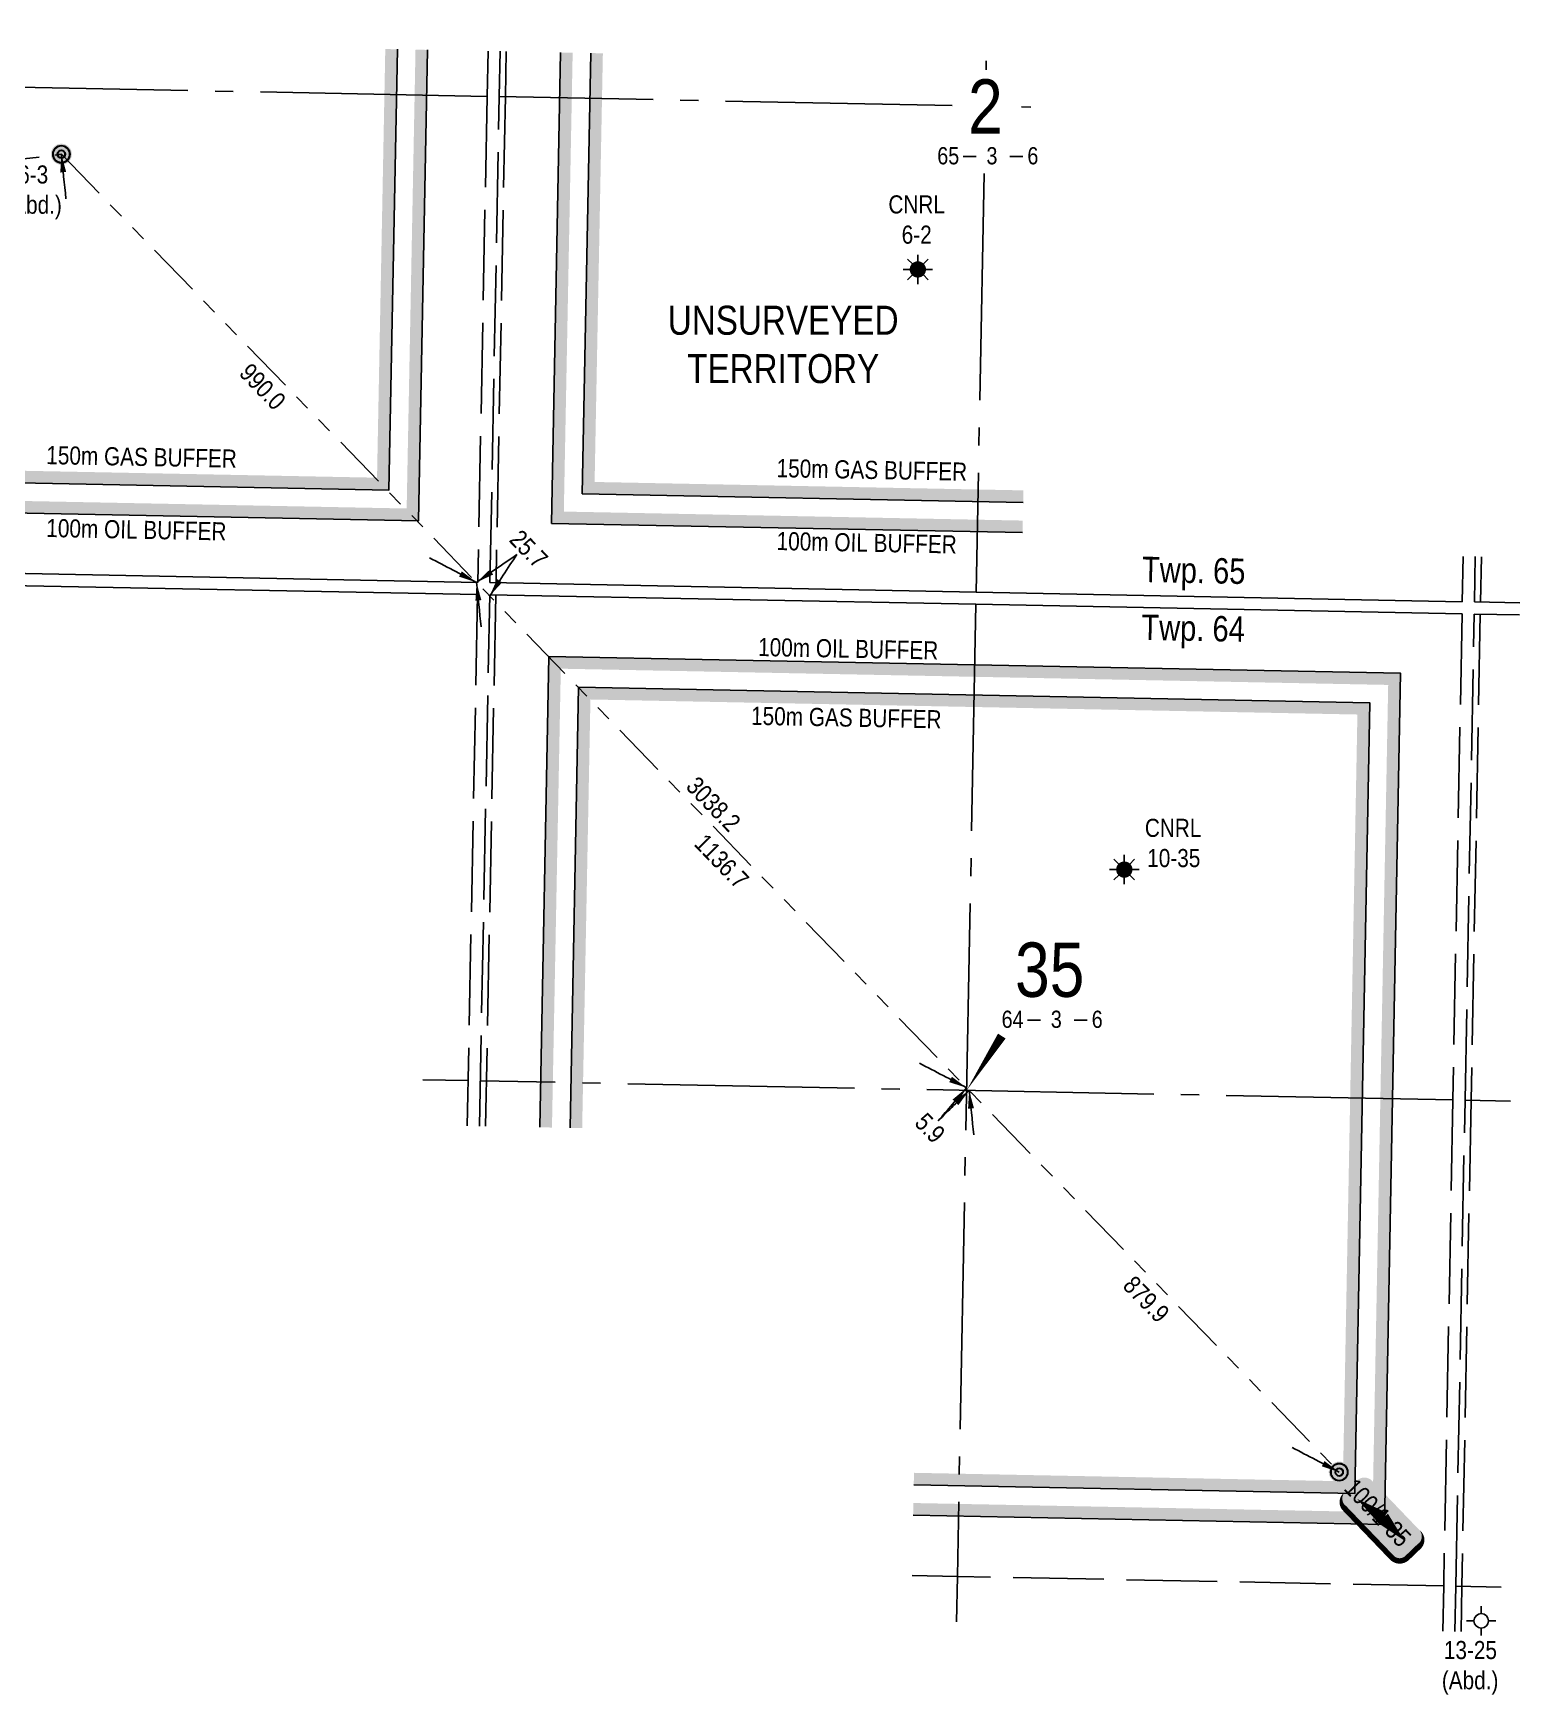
# Model space of a CAD drawing. Extents: x 408473 to 428843, y 6046006 to 6059852.
# Drawn here: x 424240 to 425060, y 6046222 to 6047138 of the extents above; entities that cross this region are included whole.
import ezdxf
from ezdxf.enums import TextEntityAlignment as Align

# ---------------------------------------------------------------- set-up
doc = ezdxf.new("R2010")
doc.units = 0
doc.header["$LTSCALE"] = 5
for name, pattern in [('foc-DRILLPATH', [14.75, 6, -1.75, 1.75, -1.75, 1.75, -1.75]), ('foc-QUARTERLINE', [33, 25, -3, 2, -3]), ('foc-UNSURVEYED', [12.5, 10, -2.5])]:
    doc.linetypes.add(name, pattern=pattern)
for name, color, linetype in [('10', 1, 'Continuous'), ('9', 3, 'Continuous'), ('ABADATA-DRILL-T', 8, 'Continuous'), ('AS-TARGET-GAS', 182, 'Continuous'), ('AS-TARGET-GAS-H', 181, 'Continuous'), ('AS-TARGET-OIL', 146, 'Continuous'), ('AS-TARGET-OIL-H', 131, 'Continuous'), ('D-TXT', 6, 'Continuous'), ('F-WS-S', 190, 'Continuous'), ('L-BD', 7, 'Continuous'), ('L-MON', 1, 'Continuous'), ('L-SEC', 7, 'Continuous'), ('L-SECLBL', 7, 'Continuous'), ('L-SECQ', 8, 'foc-QUARTERLINE'), ('L-SECU', 7, 'Continuous'), ('L-UNS-T', 3, 'Continuous'), ('L-USEC', 7, 'foc-UNSURVEYED'), ('P-BUFFER-PURPLE-T', 187, 'Continuous'), ('P-PDRILLPATH', 12, 'foc-DRILLPATH')]:
    doc.layers.add(name, color=color, linetype=linetype)
doc.layers.add('F-WS-T', color=190, linetype='Continuous', lineweight=9)
doc.styles.add('80', font='ARIALN.TTF', dxfattribs={"height": 10})
doc.styles.add('80CG', font='ARIALN.TTF', dxfattribs={"height": 10})
doc.styles.add('80L', font='ARIALN.TTF', dxfattribs={"height": 10})
doc.styles.add('SIMPLEX', font='ARIALN.TTF')
doc.dimstyles.new('Compass 5 000', dxfattribs={"dimscale": 5, "dimtxt": 9, "dimasz": 2, "dimexe": 0.2, "dimexo": 0.0625, "dimgap": 0.5, "dimtad": 0, "dimtih": 1, "dimtoh": 1, "dimzin": 0, "dimdsep": 46, "dimtxsty": '80CG', "dimcen": 0.1, "dimse1": 1, "dimse2": 1, "dimclrd": 256, "dimclrt": 256, "dimaunit": 1, "dimadec": 4, "dimazin": 0, "dimtfac": 0.06, "dimtofl": 0, "dimtmove": 0, "dimatfit": 1, "dimfxl": 0.2, "dimtolj": 1, "dimtzin": 0, "dimlwd": -1, "dimarcsym": 0})

# ---------------------------------------------------------------- blocks, each defined once
blk = doc.blocks.new('L-SECLBL')
at = {"layer": '9', "color": 7}
for p, q in [((-5.08, -27.83), (-12.29, -27.83)), ((20.7, -27.83), (13.5, -27.83))]:
    blk.add_line(p, q, dxfattribs=at)
at = {"layer": '10', "color": 2, "style": 'SIMPLEX'}
blk.add_attdef('SEC', text='', height=30, dxfattribs=at).set_placement((0, 0), align=Align.MIDDLE)
at = {"layer": '10', "color": 5, "style": '80L'}
blk.add_attdef('TWP', text='', height=9.5, dxfattribs=at).set_placement((-14.43, -27.37), align=Align.MIDDLE_RIGHT)
blk.add_attdef('RGE', text='', height=9.5, dxfattribs=at).set_placement((3.62, -27.37), align=Align.MIDDLE_CENTER)
blk.add_attdef('MER', text='', height=9.5, dxfattribs=at).set_placement((23.17, -27.37), align=Align.MIDDLE_LEFT)
blk = doc.blocks.new('GAS')
h = blk.add_hatch(color=255)
h.dxf.hatch_style = 1
edge = h.paths.add_edge_path()
edge.add_arc((0, 0), 0.9, 0, 360)
for p, q in [((-0.81, 0), (-1.62, 0)), ((-0.57, 0.57), (-1.14, 1.14)), ((0, 0.81), (0, 1.62)), ((0.57, 0.57), (1.14, 1.14)), ((1.62, 0), (0.81, 0)), ((-0.57, -0.57), (-1.14, -1.14)), ((0, -0.81), (0, -1.62)), ((1.14, -1.14), (0.57, -0.57))]:
    blk.add_line(p, q)
blk.add_circle((0, 0), 0.8)
blk = doc.blocks.new('GABD')
for p, q in [((-0.81, 0), (-1.62, 0)), ((0, 0.81), (0, 1.62)), ((1.62, 0), (0.81, 0)), ((0, -0.81), (0, -1.62))]:
    blk.add_line(p, q)
blk.add_circle((0, 0), 0.8)
blk = doc.blocks.new('plbh')
at = {"layer": 'L-MON'}
h = blk.add_hatch(color=255, dxfattribs=at)
h.dxf.hatch_style = 1
edge = h.paths.add_edge_path()
edge.add_arc((0, 0), 1.16, 0, 360)
h = blk.add_hatch(color=256, dxfattribs=at)
h.dxf.hatch_style = 1
h.paths.add_polyline_path([(0.96, 0, 1), (-0.96, 0, 1)])
h.paths.add_polyline_path([(0.91, 0, 1), (-0.91, 0, 1)], flags=16)
h.paths.add_polyline_path([(0.45, 0, -1), (-0.45, 0, -1)], flags=0)
h = blk.add_hatch(color=256, dxfattribs=at)
h.dxf.hatch_style = 1
h.paths.add_polyline_path([(0.45, 0, 1), (-0.45, 0, 1)])
h.paths.add_polyline_path([(0.4, 0, 1), (-0.4, 0, 1)], flags=16)
at = {"layer": 'L-MON', "color": 240}
for radius in [0.96, 0.91, 0.45, 0.4]:
    blk.add_circle((0, 0), radius, dxfattribs=at)
blk = doc.blocks.new('*U124')
h = blk.add_hatch(color=255)
edge = h.paths.add_edge_path()
edge.add_line((-19, -11.5), (19, -11.5))
edge.add_arc((19, -5.5), 6, 270, 360)
edge.add_line((25, -5.5), (25, 4))
edge.add_arc((19, 4), 6, 0, 90)
edge.add_line((19, 10), (-19, 10))
edge.add_arc((-19, 4), 6, 90, 180)
edge.add_line((-25, 4), (-25, -5.5))
edge.add_arc((-19, -5.5), 6, 180, 270)
at = {"color": 1, "flags": 128}
blk.add_lwpolyline([(-19, -11.5, 3, 3, 0), (19, -11.5, 3, 3, 0.414214), (25, -5.5, 3, 3, 0), (25, 4, 3, 0, 0.414214), (19, 10, 0, 0, 0), (-19, 10, 0, 0, 0.414214), (-25, 4, 0, 0, 0), (-25, -5.5, 0, 3, 0.414214)], format="xyseb", close=True, dxfattribs=at)
for points in [[(-17.63, -2.9, 0, 7.5, 0), (0, 0, 0, 0, 0)], [(17.05, 0, 0, 7.5, 0), (0, 0, 0, 0, 0)]]:
    blk.add_lwpolyline(points, format="xyseb", dxfattribs=at)
at = {"color": 1, "style": '80'}
blk.add_attdef('ENTER_TEXT_001', (-26.85, -4.92), '', height=10, dxfattribs=at)

msp = doc.modelspace()

# ---------------------------------------------------------------- hatches: boundary and pattern name
at = {"layer": 'AS-TARGET-GAS-H'}
h = msp.add_hatch(color=256, dxfattribs=at)
h.dxf.hatch_style = 1
h.paths.add_polyline_path([(424440.853, 6047129.477), (424434.187, 6047129.608), (424429.636, 6046893.198), (424006.812, 6046901.489), (424011.447, 6047137.88), (424004.781, 6047138.011), (424000.015, 6046894.954), (424436.173, 6046886.402)])
h = msp.add_hatch(color=256, dxfattribs=at)
h.dxf.hatch_style = 1
h.paths.add_polyline_path([(424547.491, 6047127.395), (424554.153, 6047127.267), (424549.602, 6046890.843), (424786.019, 6046886.207), (424785.888, 6046879.544), (424542.812, 6046884.311)])
h = msp.add_hatch(color=256, dxfattribs=at)
h.dxf.hatch_style = 1
h.paths.add_polyline_path([(424536.08, 6046534.597), (424542.742, 6046534.466), (424547.293, 6046770.879), (424970.167, 6046762.587), (424962.179, 6046339.727), (424725.682, 6046344.365), (424725.555, 6046337.702), (424968.715, 6046332.934), (424976.955, 6046769.119), (424540.759, 6046777.672)])
at = {"layer": 'AS-TARGET-OIL-H'}
h = msp.add_hatch(color=256, dxfattribs=at)
h.dxf.hatch_style = 1
h.paths.add_polyline_path([(424457.512, 6047129.15), (424450.846, 6047129.281), (424445.975, 6046876.212), (423989.826, 6046885.156), (423994.788, 6047138.207), (423988.122, 6047138.338), (423983.029, 6046878.621), (424452.512, 6046869.416)])
h = msp.add_hatch(color=256, dxfattribs=at)
h.dxf.hatch_style = 1
h.paths.add_polyline_path([(424530.835, 6047127.715), (424525.835, 6046867.981), (424785.562, 6046862.888), (424785.692, 6046869.551), (424532.626, 6046874.513), (424537.497, 6047127.587)])
h = msp.add_hatch(color=256, dxfattribs=at)
h.dxf.hatch_style = 1
h.paths.add_polyline_path([(424519.424, 6046534.923), (424526.086, 6046534.793), (424530.958, 6046787.862), (424987.138, 6046778.917), (424978.52, 6046322.744), (424725.364, 6046327.708), (424725.237, 6046321.046), (424985.057, 6046315.951), (424993.926, 6046785.448), (424524.423, 6046794.655)])

# ---------------------------------------------------------------- linework, layer by layer
at = {"layer": 'AS-TARGET-GAS', "flags": 128}
for points in [[(424004.781, 6047138.011), (424000.015, 6046894.954), (424436.173, 6046886.402), (424440.853, 6047129.477)], [(424547.491, 6047127.395), (424542.812, 6046884.311), (424785.888, 6046879.544)], [(424536.08, 6046534.597), (424540.759, 6046777.672), (424976.955, 6046769.119), (424968.715, 6046332.934), (424725.555, 6046337.702)]]:
    msp.add_lwpolyline(points, dxfattribs=at)
at = {"layer": 'AS-TARGET-OIL', "flags": 128}
for points in [[(423988.122, 6047138.338), (423983.029, 6046878.621), (424452.512, 6046869.416), (424457.512, 6047129.15)], [(424530.835, 6047127.715), (424525.835, 6046867.981), (424785.562, 6046862.888)], [(424519.424, 6046534.923), (424524.423, 6046794.655), (424993.926, 6046785.448), (424985.057, 6046315.951), (424725.237, 6046321.046)]]:
    msp.add_lwpolyline(points, dxfattribs=at)
at = {"layer": 'L-SEC', "flags": 128}
for points in [[(424216.993, 6046834.008), (424485.051, 6046828.752)], [(424485.18, 6046835.453), (424217.124, 6046840.709)], [(424759.938, 6046830.066), (424491.881, 6046835.322)], [(424491.752, 6046828.62), (424759.81, 6046823.364)], [(425027.994, 6046824.81), (424759.938, 6046830.066)], [(424759.81, 6046823.364), (425027.868, 6046818.108)]]:
    msp.add_lwpolyline(points, dxfattribs=at)
at = {"layer": 'L-SECLBL', "flags": 128}
msp.add_lwpolyline([(424754.698, 6046555.304, 0, 4.998, 0), (424774.117, 6046585.239, 0, 0, 0)], format="xyseb", dxfattribs=at)
at = {"layer": 'L-SECQ', "flags": 128}
for points in [[(424765.526, 6047123.111), (424765.431, 6047118.14)], [(424490.34, 6047103.513), (424222.332, 6047108.768)], [(424746.8, 6047098.484), (424497.041, 6047103.381)], [(424790.034, 6047097.636), (424784.883, 6047097.737)], [(424764.34, 6047060.904), (424759.938, 6046830.066)], [(424759.81, 6046823.364), (424749.586, 6046287.243)], [(424479.891, 6046560.692), (424454.964, 6046561.181)], [(425022.804, 6046550.047), (424486.592, 6046560.561)], [(425054.489, 6046549.425), (425029.505, 6046549.915)], [(424749.586, 6046287.243), (424749.11, 6046262.259)]]:
    msp.add_lwpolyline(points, dxfattribs=at)
at = {"layer": 'L-SECU', "flags": 128}
for points in [[(425059.68, 6046824.188), (425034.696, 6046824.678)], [(425034.569, 6046817.977), (425059.553, 6046817.487)]]:
    msp.add_lwpolyline(points, dxfattribs=at)
at = {"layer": 'L-USEC', "flags": 128}
for points in [[(424490.821, 6047128.497), (424490.34, 6047103.513)], [(424497.041, 6047103.381), (424497.522, 6047128.366)], [(424500.874, 6047128.294), (424500.394, 6047103.319)], [(424490.34, 6047103.513), (424485.18, 6046835.453)], [(424491.881, 6046835.322), (424497.041, 6047103.381)], [(424500.394, 6047103.319), (424495.234, 6046835.26)], [(425028.466, 6046849.794), (425027.994, 6046824.81)], [(425034.696, 6046824.678), (425035.168, 6046849.663)], [(425038.52, 6046849.604), (425038.048, 6046824.62)], [(424485.051, 6046828.752), (424479.41, 6046535.708)], [(424486.111, 6046535.577), (424491.752, 6046828.62)], [(424495.105, 6046828.558), (424489.464, 6046535.511)], [(425027.868, 6046818.108), (425022.804, 6046550.047)], [(425029.505, 6046549.915), (425034.569, 6046817.977)], [(425037.921, 6046817.918), (425032.857, 6046549.857)], [(425022.804, 6046550.047), (425017.74, 6046281.985)], [(425024.441, 6046281.854), (425029.505, 6046549.915)], [(425032.857, 6046549.857), (425027.793, 6046281.795)], [(424749.586, 6046287.243), (424724.602, 6046287.733)], [(425017.74, 6046281.985), (424749.586, 6046287.243)], [(425017.74, 6046281.985), (425017.268, 6046257.001)], [(425023.969, 6046256.869), (425024.441, 6046281.854)], [(425049.425, 6046281.364), (425024.441, 6046281.854)], [(425027.793, 6046281.795), (425027.322, 6046256.811)]]:
    msp.add_lwpolyline(points, dxfattribs=at)
at = {"layer": 'P-PDRILLPATH'}
for p, q in [((424123.051, 6047055.005), (424255.592, 6047071.607)), ((424255.592, 6047071.607), (424960.157, 6046344.766))]:
    msp.add_line(p, q, dxfattribs=at)

# ---------------------------------------------------------------- block references
at = {"xscale": 0.9995595999999999, "yscale": 0.9995595999999999, "zscale": 0.9995595999999999, "rotation": 313.8233333333334}
msp.add_blockref('*U124', (424984.278, 6046319.282), dxfattribs=at).add_auto_attribs({'ENTER_TEXT_001': '100/1-35'})
at = {"layer": 'ABADATA-DRILL-T'}
for name, p, xscale, yscale, zscale in [('GAS', (424841.651, 6046677.062), 4.997797999999992, 4.997797999999992, 1.665932666666665), ('GABD', (425038.431, 6046262.721), 4.997797999999995, 4.997797999999995, 4.997797999999995)]:
    msp.add_blockref(name, p, dxfattribs=dict(at, xscale=xscale, yscale=yscale, zscale=zscale))
at = {"layer": 'F-WS-S', "xscale": 4.997797999999992, "yscale": 4.997797999999992, "zscale": 1.665932666666665}
msp.add_blockref('GAS', (424727.814, 6047008.052), dxfattribs=at)
at = {"layer": 'L-MON', "xscale": 4.997797999999992, "yscale": 4.997797999999992}
for p, zscale in [((424255.592, 6047071.607), 4.997797999999992), ((424960.157, 6046344.766), 1.666666666666664)]:
    msp.add_blockref('plbh', p, dxfattribs=dict(at, zscale=zscale))
at = {"layer": 'L-SECLBL', "xscale": 0.9995596, "yscale": 0.9995596, "zscale": 0.9995596}
for p, values in [((424765.05, 6047098.126), {'SEC': '2', 'TWP': '65', 'RGE': '3', 'MER': '6'}), ((424800.518, 6046621.868), {'SEC': '35', 'TWP': '64', 'RGE': '3', 'MER': '6'})]:
    msp.add_blockref('L-SECLBL', p, dxfattribs=at).add_auto_attribs(values)

# ---------------------------------------------------------------- texts
at = {"layer": 'ABADATA-DRILL-T', "char_height": 9.9956, "attachment_point": 1, "style": '80L'}
for s, width, insert in [('\\pi7.4955;6-3\\P\\pi0.3943;(Abd.)', 30.58448, (424224.292, 6047065.433)), ('\\pi0.32271;CNRL\\P\\pi1.625;10-35', 30.82994, (424852.66, 6046705.086)), ('\\pi1.5023;13-25\\P\\pi0.3943;(Abd.)', 30.58448, (425016.33, 6046251.62))]:
    msp.add_mtext_dynamic_manual_height_columns(s, width=width, gutter_width=49.978, heights=[0], dxfattribs=dict(at, insert=insert))
at = {"layer": 'AS-TARGET-GAS', "char_height": 10, "attachment_point": 1, "rotation": 358.897209, "style": '80L'}
for insert in [(424247.399, 6046910.703), (424650.065, 6046903.517), (424635.975, 6046766.931)]:
    msp.add_mtext_dynamic_manual_height_columns('150m GAS BUFFER', width=107.79021, gutter_width=47.479, heights=[0], dxfattribs=dict(at, insert=insert))
at = {"layer": 'AS-TARGET-OIL', "char_height": 10, "attachment_point": 1, "rotation": 358.876678, "style": '80L'}
for insert in [(424244.351, 6046870.563), (424647.017, 6046863.376), (424636.817, 6046804.918)]:
    msp.add_mtext_dynamic_manual_height_columns('\\pi3.0598;100m OIL BUFFER', width=104.04593, gutter_width=47.479, heights=[0], dxfattribs=dict(at, insert=insert))
at = {"layer": 'D-TXT', "color": 3, "char_height": 14, "attachment_point": 1, "rotation": 358.876667, "style": '80L'}
for s, insert in [('Twp. 65', (424851.537, 6046849.672)), ('Twp. 64', (424851.208, 6046817.748))]:
    msp.add_mtext_dynamic_manual_height_columns(s, width=101.35074, gutter_width=47.479, heights=[0], dxfattribs=dict(at, insert=insert))
at = {"layer": 'F-WS-T', "insert": (424711.256, 6047048.92), "char_height": 9.9956, "attachment_point": 1, "style": '80L'}
msp.add_mtext_dynamic_manual_height_columns('\\pi0.32271;CNRL\\P\\pi7.6489;6-2', width=30.82994, gutter_width=49.978, heights=[0], dxfattribs=at)
at = {"layer": 'L-BD', "color": 5, "style": '80L'}
msp.add_text('3038.2', height=9.9956, rotation=314.1084, dxfattribs=at).set_placement((424615.138, 6046713.194), align=Align.MIDDLE)
at = {"layer": 'L-UNS-T', "color": 3, "insert": (424653.565, 6046966.601), "char_height": 16, "attachment_point": 5, "style": '80L'}
msp.add_mtext_dynamic_manual_height_columns('UNSURVEYED TERRITORY', width=126.35808, gutter_width=47.479, heights=[0], dxfattribs=at)
at = {"layer": 'P-BUFFER-PURPLE-T', "style": '80L'}
for s, p in [('990.0', (424366.607, 6046943.438)), ('25.7', (424513.3, 6046853.877)), ('1136.7', (424619.699, 6046681.627)), ('5.9', (424734.574, 6046534.575)), ('879.9', (424853.795, 6046440.13))]:
    msp.add_text(s, height=9.9956, rotation=314.1084, dxfattribs=at).set_placement(p, align=Align.MIDDLE)

# ---------------------------------------------------------------- leaders
at = {"layer": 'P-BUFFER-PURPLE-T', "path_type": 1}
for points in [[(424255.592, 6047071.607), (424258.11, 6047047.074)], [(424484.495, 6046835.467), (424458.579, 6046848.984)], [(424484.495, 6046835.467), (424506.651, 6046850.775)], [(424491.74, 6046827.992), (424506.651, 6046850.775)], [(424484.495, 6046835.467), (424487.013, 6046810.934)], [(424754.724, 6046556.694), (424728.809, 6046570.211)], [(424754.724, 6046556.694), (424739.005, 6046538.505)], [(424756.098, 6046555.276), (424739.005, 6046538.505)], [(424756.098, 6046555.276), (424758.616, 6046530.744)], [(424960.157, 6046344.766), (424934.241, 6046358.283)]]:
    msp.add_leader(points, dimstyle='Compass 5 000', override={"dimgap": 0.5, "dimtad": 0}, dxfattribs=at)

doc.saveas('drawing.dxf')
